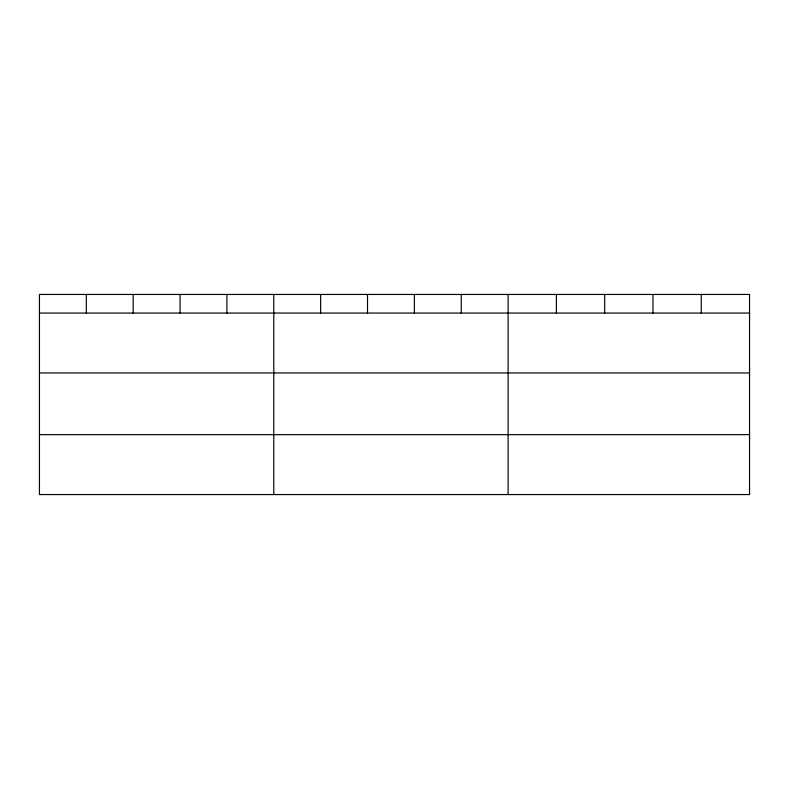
<?xml version="1.0" encoding="UTF-8"?>
<svg xmlns="http://www.w3.org/2000/svg" width="789" height="789" viewBox="0 0 789 789"><rect width="100%" height="100%" fill="white"/><g stroke="black" fill="none" stroke-linecap="round" stroke-linejoin="round"><path stroke-width="1.18" d="M39.45 313.055L749.55 313.055M39.45 372.95L749.55 372.95M39.45 434.66L749.55 434.66M701.263 294.445L701.263 313.055M652.976 294.445L652.976 313.055M604.69 294.445L604.69 313.055M556.403 294.445L556.403 313.055M508.116 294.445L508.116 494.555M461.249 294.445L461.249 313.055M414.383 294.445L414.383 313.055M367.516 294.445L367.516 313.055M320.65 294.445L320.65 313.055M273.783 294.445L273.783 494.555M226.916 294.445L226.916 313.055M180.05 294.445L180.05 313.055M133.183 294.445L133.183 313.055M86.317 294.445L86.317 313.055M749.55 294.445L39.45 294.445L39.45 494.555L749.55 494.555L749.55 294.445"/></g></svg>
